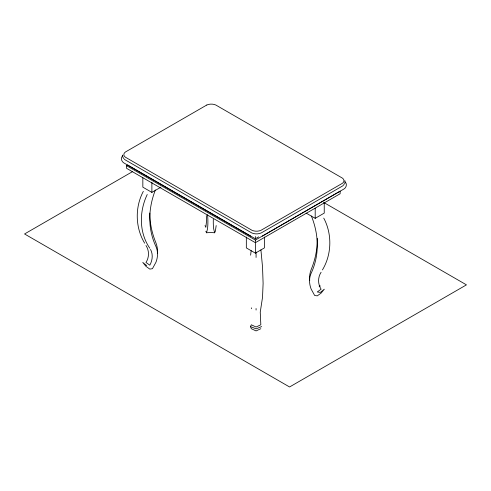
<?xml version="1.0" encoding="UTF-8"?>
<svg xmlns="http://www.w3.org/2000/svg" width="491" height="491" viewBox="0 0 491 491"><rect width="100%" height="100%" fill="white"/><g stroke="black" fill="none" stroke-linecap="round" stroke-linejoin="round"><path stroke-width="0.74" d="M250.631 255.197L251.147 250.637M122.725 155.082L122.725 156.746L123.609 158.556M216.175 225.559L215.346 231.255L214.635 232.783L210.59 232.476L206.539 232.783L205.833 231.255M206.539 232.783L207.484 228.892A29.564 6.248 81.2 0 0 207.613 214.77M344.915 183.382L344.915 180.639M147.239 194.497C139.149 211.333 138.922 232.538 149.798 248.225M143.323 191.361C134.804 207.368 135.264 227.64 144.649 243.174M260.831 328.712L256.075 330.922L251.318 328.712L250.49 326.583L251.318 324.797L256.075 327.006L260.831 324.797L260.248 312.135L262.532 297.245L263.108 283.375L262.532 267.024L260.917 249.876M321.102 272.241C317.757 277.268 317.757 284.179 321.102 289.205L317.278 291.949L320.365 292.427L324.299 289.205L321.102 293.115L317.278 295.864L314.639 295.453L311.104 288.978A29.564 23.316 24.9 0 1 311.104 273.321A101.895 80.358 24.9 0 0 311.392 216.015M322.427 269.94C331.812 254.406 332.272 234.133 323.753 218.121M122.621 155.8C120.498 157.893 121.4 161.502 123.855 162.914L250.649 236.122M246.329 237.043L246.329 247.912L255.369 253.135L255.369 240.074L340.122 191.146L340.122 193.755L255.369 242.689L126.543 168.309L126.543 165.7L127.869 164.933M132.533 171.623L24.55 233.968L289.573 386.976L466.45 284.86L323.643 202.409M142.838 177.742L142.838 187.169L151.879 192.386L160.919 187.169M128.802 165.7L255.369 238.773L258.671 236.865M262.347 236.122L343.945 189.01C346.394 187.605 347.297 183.996 345.173 181.897M306.157 213.112L315.197 218.329L324.238 213.112L324.238 202.237M255.369 253.135L264.41 247.912L264.41 237.043M261.66 326.583L256.075 328.847L250.49 326.583M319.132 286.167L320.365 285.977M126.543 165.7L255.369 240.074M146.711 265.662L142.777 262.44L145.974 266.355L149.798 269.099L152.437 268.694L155.972 262.212A29.564 23.316 -24.9 0 0 155.972 246.556A101.895 80.358 -24.9 0 1 155.401 189.962M145.974 245.475C149.319 250.502 149.319 257.413 145.974 262.44L149.798 265.183C152.517 260.463 153.223 254.332 150.534 249.434M205.005 225.559L205.833 227.339L206.472 221.705L206.324 215.549M214.635 232.783L213.689 228.892A29.564 6.248 -81.2 0 1 213.321 219.201M251.318 307.832L251.515 308.735M315.197 208.184L315.197 218.329M256.075 252.092L256.075 257.456M256.075 308.508L256.075 310.042M255.369 236.533L255.369 238.773M151.879 182.235L151.879 192.386M317.266 238.368A101.895 80.358 -24.9 0 1 311.104 269.737A29.564 23.316 -24.9 0 0 309.735 280.429M124.248 159.01A7.525 4.345 0 0 0 125.162 159.839L251.766 232.93A7.525 4.345 0 0 0 261.23 232.93L342.632 185.936A7.525 4.345 0 0 0 343.135 185.537M344.259 183.695A7.525 4.345 0 0 1 343.547 185.107M149.798 213.014A101.895 80.358 24.9 0 0 155.972 242.971A29.564 23.316 24.9 0 1 157.341 253.669M206.779 105.025L125.414 152.001A7.193 4.149 0 0 0 125.414 157.218L251.981 230.291A7.193 4.149 0 0 0 261.022 230.291L342.38 183.315A7.193 4.149 0 0 0 342.38 178.098L215.819 105.025A7.193 4.149 0 0 0 206.779 105.025"/></g></svg>
